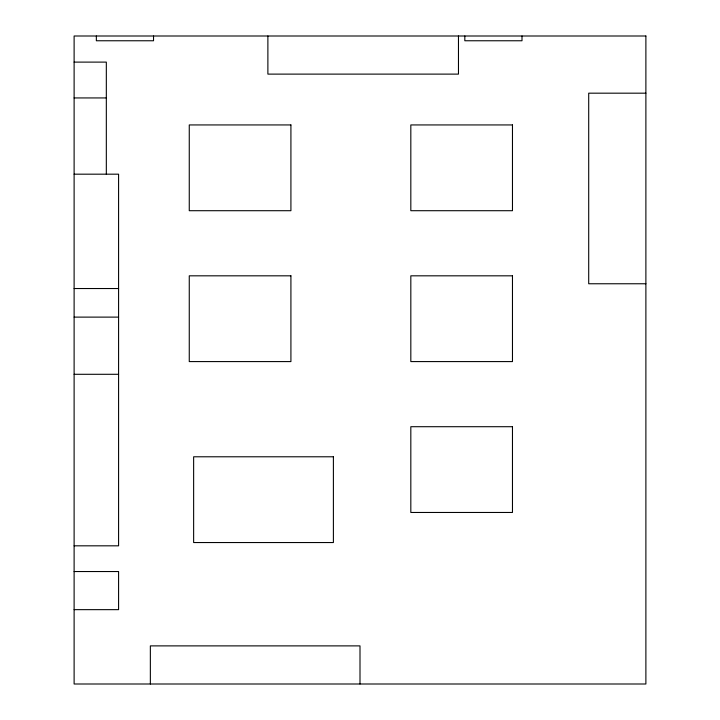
<?xml version="1.0" encoding="UTF-8"?>
<svg xmlns="http://www.w3.org/2000/svg" width="720" height="720" viewBox="0 0 720 720"><rect width="100%" height="100%" fill="white"/><g stroke="black" fill="none" stroke-linecap="round" stroke-linejoin="round"><path stroke-width="1.08" d="M74.115 62.109L106.326 62.109L106.326 174.177M645.885 93.177L588.708 93.177L588.708 283.761L645.885 283.761M74.115 97.938L106.326 97.938M74.115 174.177L118.584 174.177L118.584 545.823L74.115 545.823M74.115 288.531L118.584 288.531M74.115 317.115L118.584 317.115M74.115 374.292L118.584 374.292M74.115 571.536L118.584 571.536L118.584 609.651L74.115 609.651M522 36L522 40.761L464.823 40.761L464.823 36M458.469 36L458.469 74.115L267.885 74.115L267.885 36M360 684L360 645.885L150.354 645.885L150.354 684M153.531 36L153.531 40.761L96.354 40.761L96.354 36M645.885 36L74.115 36L74.115 684L645.885 684L645.885 36M290.916 124.938L189.261 124.938L189.261 210.708L290.916 210.708L290.916 124.938M512.469 124.938L410.823 124.938L410.823 210.708L512.469 210.708L512.469 124.938M290.916 275.823L189.261 275.823L189.261 361.584L290.916 361.584L290.916 275.823M512.469 275.823L410.823 275.823L410.823 361.584L512.469 361.584L512.469 275.823M512.469 426.708L410.823 426.708L410.823 512.469L512.469 512.469L512.469 426.708M333.396 456.786L193.635 456.786L193.635 542.547L333.396 542.547L333.396 456.786"/></g></svg>
